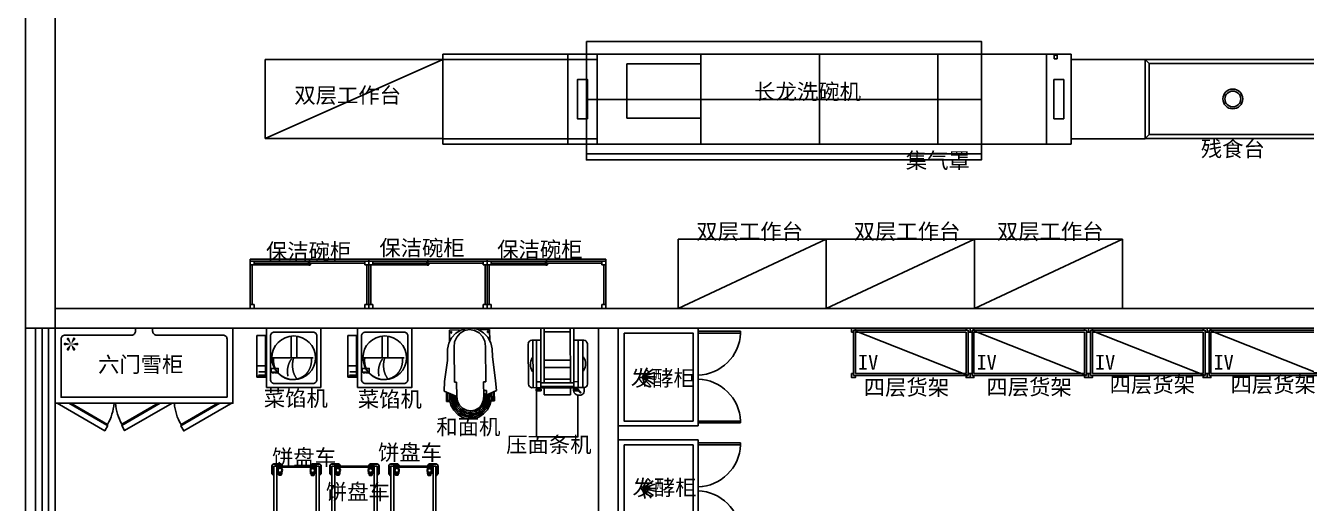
# Model space of a CAD drawing. Extents: x 1158414 to 1597620, y -840005 to -760676.
# Drawn here: x 1351562 to 1364532, y -795721 to -790883 of the extents above; entities that cross this region are included whole.
import ezdxf

# ---------------------------------------------------------------- set-up
doc = ezdxf.new("R2010")
doc.units = 0
doc.header["$LTSCALE"] = 1000
doc.linetypes.add('DIVIDE', pattern=[31.75, 12.7, -6.35, 0, -6.35, 0, -6.35])
for name, color, linetype in [('WALL', 6, 'Continuous'), ('WINDOW', 4, 'Continuous'), ('WS_厨房设备', 1, 'Continuous'), ('产品名称', 7, 'Continuous')]:
    doc.layers.add(name, color=color, linetype=linetype)
doc.styles.get("Standard").update_dxf_attribs({"font": '', "width": 0.8})
doc.styles.add('WMF-宋体1', font='')
doc.styles.get('Standard').set_extended_font_data('SimSun')
doc.styles.get('WMF-宋体1').set_extended_font_data('SimSun')

# ---------------------------------------------------------------- blocks, each defined once
blk = doc.blocks.new('*U107')
for p, q in [((20, 20), (20, 480)), ((20, 480), (1180, 480)), ((1180, 480), (1180, 20)), ((1180, 20), (20, 20))]:
    blk.add_line(p, q)
at = {"color": 252, "linetype": 'Continuous', "ltscale": 3}
blk.add_line((20, 480), (1180, 20), dxfattribs=at)
at = {"color": 252}
for p, q in [((40, 40), (40, 460)), ((40, 40), (40, 460)), ((40, 460), (1160, 460)), ((1160, 460), (1160, 40)), ((1160, 40), (40, 40))]:
    blk.add_line(p, q, dxfattribs=at)
for points in [[(40, 480), (40, 500), (0, 500), (0, 460), (20, 460)], [(1160, 480), (1160, 500), (1200, 500), (1200, 460), (1180, 460)], [(40, 20), (40, 0), (0, 0), (0, 40), (20, 40)], [(1160, 20), (1160, 0), (1200, 0), (1200, 40), (1180, 40)]]:
    blk.add_lwpolyline(points, dxfattribs=at)
blk.add_text('IV', height=150).set_placement((66, 80))
blk = doc.blocks.new('Custom_126')
at = {"color": 252}
for p, q in [((30, 809), (30, 1239)), ((50, 1239), (30, 1239)), ((50, 809), (50, 1239)), ((940, 809), (940, 1239)), ((940, 1239), (960, 1239)), ((960, 809), (960, 1239))]:
    blk.add_line(p, q, dxfattribs=at)
for p, q in [((0, 0), (0, 809)), ((990, 809), (0, 809)), ((990, 0), (990, 809)), ((990, -1), (0, 0))]:
    blk.add_line(p, q)
at = {"color": 253, "linetype": 'Continuous'}
for q in [(398, 275), (399, 335), (428, 359), (470, 376), (497, 379), (542, 371), (576, 353), (589, 295)]:
    blk.add_line((497, 248), q, dxfattribs=at)
at = {"color": 252}
blk.add_lwpolyline([(940, 60), (50, 60), (50, 759), (940, 759)], close=True, dxfattribs=at)
for centre, radius, start, end in [((29, 794), 446, 1.9767, 87.3532), ((959, 795), 445, 92.4921, 178.1781)]:
    blk.add_arc(centre, radius, start, end, dxfattribs=at)
blk = doc.blocks.new('CJT_2868')
at = {"color": 252}
for p, q in [((92, 811), (65, 759)), ((102, 798), (78, 749)), ((130, 854), (92, 811)), ((138, 839), (102, 798)), ((140, 820), (106, 775)), ((139, 795), (111, 749)), ((179, 885), (130, 854)), ((182, 869), (138, 839)), ((171, 804), (138, 766)), ((179, 831), (139, 795)), ((186, 852), (140, 820)), ((181, 793), (148, 868)), ((214, 830), (171, 804)), ((233, 902), (179, 885)), ((227, 851), (179, 831)), ((232, 885), (182, 869)), ((238, 870), (186, 852)), ((262, 839), (214, 830)), ((279, 854), (227, 851)), ((284, 887), (232, 885)), ((289, 903), (233, 902)), ((293, 869), (238, 870)), ((262, 822), (261, 905)), ((262, 822), (261, 905)), ((311, 831), (262, 839)), ((329, 841), (279, 854)), ((335, 874), (284, 887)), ((343, 888), (289, 903)), ((346, 851), (293, 869)), ((354, 808), (311, 831)), ((373, 813), (329, 841)), ((381, 848), (335, 874)), ((393, 858), (343, 888)), ((343, 795), (374, 871)), ((390, 818), (346, 851)), ((389, 770), (354, 808)), ((407, 772), (373, 813)), ((379, 756), (455, 780)), ((419, 810), (381, 848)), ((424, 773), (390, 818)), ((432, 816), (393, 858)), ((445, 762), (419, 810)), ((461, 764), (432, 816)), ((55, 723), (21, 722)), ((21, 722), (23, 626)), ((55, 721), (23, 721)), ((23, 721), (24, 627)), ((53, 711), (33, 711)), ((33, 711), (34, 632)), ((65, 759), (52, 700)), ((52, 700), (53, 640)), ((65, 746), (60, 735)), ((60, 735), (65, 726)), ((74, 750), (65, 746)), ((65, 726), (74, 722)), ((71, 723), (68, 646)), ((71, 739), (70, 735)), ((70, 735), (71, 733)), ((146, 751), (71, 774)), ((74, 740), (71, 739)), ((71, 733), (74, 732)), ((83, 746), (74, 750)), ((74, 750), (74, 750)), ((76, 739), (74, 740)), ((74, 740), (74, 740)), ((74, 732), (76, 733)), ((74, 722), (83, 726)), ((77, 735), (76, 739)), ((76, 733), (77, 735)), ((112, 646), (76, 723)), ((87, 735), (83, 746)), ((83, 726), (87, 735)), ((83, 726), (120, 651)), ((84, 707), (83, 654)), ((106, 775), (86, 720)), ((96, 680), (98, 660)), ((111, 749), (98, 696)), ((101, 617), (101, 666)), ((101, 666), (104, 666)), ((110, 667), (127, 667)), ((118, 720), (112, 668)), ((120, 651), (112, 646)), ((138, 766), (118, 720)), ((410, 724), (389, 770)), ((427, 721), (407, 772)), ((417, 672), (410, 724)), ((443, 717), (424, 773)), ((431, 666), (427, 721)), ((446, 659), (443, 717)), ((460, 708), (445, 762)), ((461, 653), (460, 708)), ((476, 707), (461, 764)), ((472, 729), (506, 729)), ((473, 727), (505, 728)), ((475, 717), (495, 717)), ((476, 646), (476, 707)), ((495, 717), (496, 638)), ((505, 728), (506, 634)), ((506, 729), (507, 633)), ((128, 617), (101, 617)), ((78, 28), (76, 22)), ((76, 22), (78, 16)), ((85, 30), (78, 28)), ((78, 16), (85, 13)), ((90, 28), (85, 30)), ((85, 30), (85, 30)), ((85, 13), (90, 16)), ((92, 22), (90, 28)), ((90, 16), (92, 22)), ((456, 33), (454, 28)), ((454, 28), (456, 22)), ((461, 35), (456, 33)), ((456, 22), (461, 19)), ((466, 33), (461, 35)), ((461, 35), (461, 35)), ((461, 19), (466, 22)), ((469, 28), (466, 33)), ((466, 22), (469, 28))]:
    blk.add_line(p, q, dxfattribs=at)
for p, q in [((182, 794), (152, 761)), ((219, 815), (182, 794)), ((262, 822), (219, 815)), ((304, 816), (262, 822)), ((343, 796), (304, 816)), ((374, 764), (343, 796)), ((105, 663), (0, 616)), ((127, 674), (110, 667)), ((134, 720), (127, 674)), ((130, 527), (127, 674)), ((127, 667), (128, 617)), ((152, 761), (134, 720)), ((394, 724), (374, 764)), ((402, 678), (394, 724)), ((402, 678), (405, 531)), ((402, 678), (530, 623)), ((0, 616), (11, 517)), ((130, 527), (107, 527)), ((107, 527), (110, 172)), ((405, 531), (427, 531)), ((427, 531), (430, 176)), ((525, 526), (496, 312)), ((530, 623), (525, 526)), ((11, 517), (42, 272)), ((42, 272), (43, 194)), ((496, 312), (497, 196)), ((43, 194), (59, 132)), ((59, 132), (89, 77)), ((110, 172), (119, 118)), ((425, 123), (430, 176)), ((455, 82), (483, 138)), ((483, 138), (497, 196)), ((68, 112), (70, -3)), ((89, 77), (132, 32)), ((119, 118), (141, 70)), ((132, 32), (184, 0)), ((141, 70), (177, 32)), ((169, -2), (169, 8)), ((177, 32), (223, 8)), ((184, 0), (243, -16)), ((223, 8), (273, 0)), ((273, 0), (323, 9)), ((303, -14), (361, 4)), ((323, 9), (368, 35)), ((361, 4), (412, 36)), ((368, 35), (403, 75)), ((377, 1), (377, 11)), ((477, 4), (377, 1)), ((403, 75), (425, 123)), ((412, 36), (455, 82)), ((475, 118), (477, 4)), ((70, -3), (169, -2)), ((243, -16), (303, -14))]:
    blk.add_line(p, q)
blk = doc.blocks.new('CJT_4216')
at = {"color": 252}
for p, q in [((641, 486), (569, 486)), ((632, 475), (569, 475)), ((629, 442), (569, 442)), ((495, 300), (79, 300)), ((641, 382), (569, 382))]:
    blk.add_line(p, q, dxfattribs=at)
for points in [[(550, 600), (0, 600), (0, 0), (550, 0)], [(560, 75), (647, 75), (647, 496), (560, 496)]]:
    blk.add_lwpolyline(points, close=True)
blk.add_lwpolyline([(470, 560), (80, 560, 0.414214), (40, 520), (40, 80, 0.414214), (80, 40), (470, 40, 0.414214), (510, 80), (510, 520, 0.414214)], format="xyb", close=True, dxfattribs=at)
blk.add_lwpolyline([(502, 408), (432, 408), (432, 447), (502, 447)], close=True, dxfattribs=at)
at = {"color": 1}
blk.add_lwpolyline([(439, 447), (439, 452), (462, 452), (462, 447)], dxfattribs=at)
at = {"color": 3}
blk.add_lwpolyline([(470, 447), (470, 452), (493, 452), (493, 447)], dxfattribs=at)
at = {"color": 252}
blk.add_lwpolyline([(302, 81), (302, 300), (244, 300), (244, 81)], dxfattribs=at)
blk.add_circle((275, 300), 221)
at = {"color": 252, "linetype": 'DIVIDE', "ltscale": 3}
for centre, radius, start, end in [((287, 329), 192, 351.2059, 188.7941), ((49, 377), 238, 341.1539, 36.304), ((128, 436), 210, 324.0628, 14.1854)]:
    blk.add_arc(centre, radius, start, end, dxfattribs=at)
blk = doc.blocks.new('CJT_4242')
at = {"color": 252}
for p, q in [((96, 1100), (516, 1100)), ((97, 677), (97, 1100)), ((517, 1100), (517, 634)), ((64, 651), (72, 658)), ((90, 625), (64, 651)), ((68, 677), (102, 677)), ((72, 658), (96, 633)), ((32, 602), (32, 642)), ((48, 120), (47, 602)), ((90, 616), (90, 633)), ((90, 633), (142, 633)), ((142, 616), (90, 616)), ((96, 120), (96, 602)), ((96, 541), (138, 542)), ((109, 616), (109, 602)), ((123, 616), (123, 602)), ((138, 642), (138, 633)), ((138, 616), (138, 602)), ((473, 590), (138, 590)), ((473, 554), (138, 554)), ((142, 633), (142, 616)), ((468, 617), (468, 634)), ((468, 634), (520, 634)), ((520, 617), (468, 617)), ((473, 542), (515, 542)), ((488, 617), (488, 602)), ((502, 617), (502, 602)), ((516, 121), (515, 603)), ((517, 617), (517, 603)), ((520, 634), (520, 617)), ((551, 603), (552, 121)), ((41, 430), (39, 427)), ((41, 434), (41, 430)), ((173, 518), (438, 518)), ((174, 397), (438, 398)), ((557, 437), (557, 441)), ((559, 434), (557, 437)), ((39, 296), (41, 293)), ((41, 293), (41, 289)), ((174, 325), (438, 325)), ((557, 299), (559, 302)), ((557, 296), (557, 299)), ((438, 37), (174, 37)), ((474, 1), (438, 1))]:
    blk.add_line(p, q, dxfattribs=at)
for p, q in [((173, 674), (438, 675)), ((173, 590), (173, 674)), ((438, 590), (438, 675)), ((0, 156), (0, 566)), ((138, 602), (32, 602)), ((36, 602), (173, 602)), ((517, 603), (138, 603)), ((138, 120), (138, 602)), ((175, 0), (173, 554)), ((438, 602), (564, 603)), ((438, 1), (438, 554)), ((473, 542), (473, 602)), ((474, 121), (473, 542)), ((599, 566), (600, 157)), ((138, 120), (36, 120)), ((138, 0), (138, 120)), ((175, 0), (138, 0)), ((564, 121), (474, 121)), ((474, 1), (474, 121))]:
    blk.add_line(p, q)
for centre, radius, start, end in [((74, 635), 42.2, 97.6459, 170.7402), ((96, 635), 42.2, 9.2598, 82.3541), ((144, 362), 124, 148.0958, 211.9042), ((447, 368), 130, 329.3851, 30.6149)]:
    blk.add_arc(centre, radius, start, end, dxfattribs=at)
for centre, radius, start, end in [((34, 568), 34.4, 93.9594, 182.7735), ((553, 558), 46.3, 10.0705, 76.7472), ((46, 166), 46.6, 191.9258, 258.0742), ((557, 164), 44.1, 279.7523, 350.2477)]:
    blk.add_arc(centre, radius, start, end)
blk = doc.blocks.new('snow')
at = {"lineweight": -3}
for points in [[(-59, 13, 1.234515), (-57, -14), (0, 0)], [(-18, 58, 1.234515), (-41, 43), (0, 0)], [(0, 0), (-41, -42, 1.234515), (-19, -57)], [(41, 44, 1.234515), (17, 57), (0, 0)], [(0, 0), (58, -13, 1.234515), (59, 14)], [(0, 0), (17, -57, 1.234515), (41, -44)]]:
    blk.add_hatch(color=5, dxfattribs=at).paths.add_polyline_path(points)
blk = doc.blocks.new('Custom_46')
at = {"color": 252, "lineweight": -3}
for points in [[(18, 760), (502, 1039), (532, 987), (138, 760)], [(1800, 752), (1301, 1040), (1271, 988), (1666, 760)], [(138, 760), (523, 983), (528, 974), (158, 760)], [(1183, 760), (703, 1037), (673, 985), (1063, 760)], [(1063, 760), (681, 980), (676, 971), (1043, 760)], [(1666, 760), (1279, 983), (1274, 975), (1646, 760)]]:
    blk.add_lwpolyline(points, dxfattribs=at)
blk.add_lwpolyline([(0, 760), (1800, 760), (1800, 0), (0, 0)], close=True)
at = {"color": 252}
blk.add_lwpolyline([(1740, 700), (1740, 110, -0.414214), (1700, 70), (1026, 70, 0.414214), (986, 30), (986, 0), (814, 0), (814, 30, 0.414214), (774, 70), (100, 70, -0.414214), (60, 110), (60, 700)], format="xyb", close=True, dxfattribs=at)
at = {"color": 252, "linetype": 'Continuous', "lineweight": -3, "ltscale": 5}
for centre, radius, start, end in [((128, 732), 468, 3.4332, 31.183), ((1073, 732), 464, 148.817, 176.5082), ((1675, 732), 469, 148.817, 176.5855)]:
    blk.add_arc(centre, radius, start, end, dxfattribs=at)
at = {"color": 252}
blk.add_blockref('snow', (160, 161), dxfattribs=at)
blk = doc.blocks.new('CJT_2657')
for p, q in [((1565, 914, 0), (0, 914, 0)), ((0, 914, 0), (0, 0, 0)), ((1265, 914, 0), (1265, 0, 0)), ((1565, 914, 0), (1565, 0, 0)), ((6365, 914, 0), (1565, 914, 0)), ((2615, 914, 0), (2615, 0, 0)), ((3815, 914, 0), (3815, 0, 0)), ((5015, 914, 0), (5015, 0, 0)), ((6115, 914, 0), (6115, 0, 0)), ((6365, 914, 0), (6365, 0, 0)), ((7115, 859, 0), (6365, 859, 0)), ((7115, 55, 0), (7115, 859, 0)), ((0, 0, 0), (1565, 0, 0)), ((1565, 0, 0), (6365, 0, 0)), ((7115, 55, 0), (6365, 55, 0))]:
    blk.add_line(p, q)
at = {"color": 252}
for p, q in [((1565, 859, 0), (0, 859, 0)), ((1865, 650, 0), (1865, 100, 0)), ((2615, 650, 0), (1865, 650, 0)), ((6290, 657, 0), (6190, 657, 0)), ((6190, 657, 0), (6190, 257, 0)), ((6290, 257, 0), (6290, 657, 0)), ((6190, 257, 0), (6290, 257, 0)), ((1565, 55, 0), (0, 55, 0)), ((1865, 100, 0), (2615, 100, 0)), ((6222, 50, 0), (6192, 50, 0)), ((6192, 50, 0), (6192, 13, 0)), ((6192, 13, 0), (6222, 13, 0)), ((6222, 13, 0), (6222, 50, 0))]:
    blk.add_line(p, q, dxfattribs=at)
at = {"color": 252, "elevation": 0}
blk.add_lwpolyline([(1465, 657), (1365, 657), (1365, 257), (1465, 257)], close=True, dxfattribs=at)
blk = doc.blocks.new('*U100')
at = {"color": 252}
for p, q in [((40, 760), (0, 800)), ((1800, 800), (1760, 760)), ((40, 760), (1760, 760)), ((40, 40), (40, 760)), ((40, 760), (40, 760)), ((1760, 760), (1760, 40)), ((40, 40), (0, 0)), ((1760, 40), (40, 40)), ((1760, 40), (1800, 0))]:
    blk.add_line(p, q, dxfattribs=at)
for p, q in [((0, 800), (1800, 800)), ((0, 0), (0, 800)), ((1800, 0), (1800, 800)), ((1800, 0), (0, 0))]:
    blk.add_line(p, q)
blk.add_circle((886, 400), 100)
blk.add_circle((886, 400), 80, dxfattribs=at)
blk = doc.blocks.new('Custom_44')
at = {"linetype": 'Continuous'}
for p, q in [((0, 0), (0, 500)), ((0, 500), (1200, 500)), ((1200, 500), (1200, 0)), ((1200, 0), (0, 0))]:
    blk.add_line(p, q, dxfattribs=at)
at = {"color": 252}
for p, q in [((0, 480), (40, 480)), ((0, 480), (1200, 480)), ((40, 440), (0, 440)), ((20, 40), (20, 440)), ((40, 480), (40, 440)), ((40, 478), (610, 478)), ((40, 478), (40, 460)), ((610, 460), (40, 460)), ((590, 440), (590, 458)), ((590, 458), (1160, 458)), ((1160, 440), (590, 440)), ((610, 478), (610, 460)), ((1160, 440), (1160, 480)), ((1200, 440), (1160, 440)), ((1180, 40), (1180, 440)), ((0, 40), (40, 40)), ((40, 0), (0, 0)), ((40, 40), (40, 0)), ((40, 20), (40, 38)), ((1160, 0), (1160, 40)), ((1160, 40), (1200, 40)), ((1160, 18), (1160, 0)), ((1200, 0), (1160, 0))]:
    blk.add_line(p, q, dxfattribs=at)
at = {"color": 2, "linetype": 'Continuous'}
blk.add_line((600, 500), (600, 430), dxfattribs=at)
at = {"color": 252, "linetype": 'Continuous'}
blk.add_line((1160, 458), (1160, 440), dxfattribs=at)
blk = doc.blocks.new('*U87')
at = {"color": 252, "linetype": 'DIVIDE', "ltscale": 3}
blk.add_line((0, 0), (1500, 700), dxfattribs=at)
at = {"linetype": 'Continuous'}
for p, q in [((0, 0), (0, 700)), ((0, 700), (1500, 700)), ((1500, 700), (1500, 0)), ((1500, 0), (0, 0))]:
    blk.add_line(p, q, dxfattribs=at)
blk = doc.blocks.new('*U34')
at = {"color": 252, "linetype": 'DIVIDE', "ltscale": 3}
blk.add_line((0, 0), (1800, 800), dxfattribs=at)
at = {"linetype": 'Continuous'}
for p, q in [((0, 0), (0, 800)), ((0, 800), (1800, 800)), ((1800, 800), (1800, 0)), ((1800, 0), (0, 0))]:
    blk.add_line(p, q, dxfattribs=at)
blk = doc.blocks.new('*U98')
at = {"color": 252}
for p, q in [((0, 613), (4000, 613)), ((0, 63), (4000, 63))]:
    blk.add_line(p, q, dxfattribs=at)
blk.add_lwpolyline([(0, 1200), (4000, 1200), (4000, 0), (0, 0)], close=True, dxfattribs=at)
blk = doc.blocks.new('脚轮')
h = blk.add_hatch(color=252)
h.dxf.hatch_style = 1
h.paths.add_polyline_path([(-11, -35), (-15, -35), (-15, -46), (-11, -50)])
h.paths.add_polyline_path([(15, -35), (11, -35), (11, -50), (15, -46)])
h.paths.add_polyline_path([(-11, 50), (-15, 46), (-15, 35), (-11, 35)])
h.paths.add_polyline_path([(15, 46), (11, 50), (11, 35), (15, 35)])
at = {"color": 252}
for p, q in [((-11, 50), (-11, 35)), ((-8, 50), (-8, 35)), ((-4, 50), (-4, 35)), ((0, 50), (0, 35)), ((0, 50), (0, 35)), ((4, 50), (4, 35)), ((8, 50), (8, 35)), ((11, 50), (11, 35)), ((-11, -50), (-11, -35)), ((-8, -35), (-8, -50)), ((-4, -35), (-4, -50)), ((0, -35), (0, -50)), ((0, -35), (0, -50)), ((4, -35), (4, -50)), ((8, -35), (8, -50)), ((11, -50), (11, -35))]:
    blk.add_line(p, q, dxfattribs=at)
for points in [[(-20, 15), (-20, 33), (-18, 35), (18, 35), (20, 33), (20, 15)], [(-15, 35), (-15, 46), (-11, 50), (11, 50), (15, 46), (15, 35)], [(20, -15), (20, -33), (18, -35), (-18, -35), (-20, -33), (-20, -15)], [(15, -35), (15, -46), (11, -50), (-11, -50), (-15, -46), (-15, -35)]]:
    blk.add_lwpolyline(points, dxfattribs=at)
for radius in [25, 19.6]:
    blk.add_circle((0, 0), radius, dxfattribs=at)
blk = doc.blocks.new('CJT_4185')
at = {"color": 252}
for p, q in [((1, 685), (0, 682)), ((0, 682), (0, 679)), ((0, 679), (0, 600)), ((2, 688), (1, 685)), ((4, 691), (2, 688)), ((4, 685), (3, 682)), ((3, 682), (3, 679)), ((3, 679), (3, 601)), ((6, 694), (4, 691)), ((5, 688), (4, 685)), ((7, 691), (5, 688)), ((8, 696), (6, 694)), ((9, 693), (7, 691)), ((11, 698), (8, 696)), ((11, 695), (9, 693)), ((14, 699), (11, 698)), ((14, 696), (11, 695)), ((17, 700), (14, 699)), ((17, 697), (14, 696)), ((20, 700), (17, 700)), ((20, 697), (17, 697)), ((94, 700), (20, 700)), ((93, 697), (20, 697)), ((449, 667), (51, 667)), ((51, 667), (51, 49)), ((94, 697), (93, 697)), ((95, 699), (94, 700)), ((111, 679), (94, 697)), ((115, 679), (95, 699)), ((385, 679), (405, 699)), ((385, 679), (389, 679)), ((389, 679), (406, 697)), ((406, 700), (405, 700)), ((405, 700), (405, 699)), ((406, 700), (480, 700)), ((407, 697), (406, 697)), ((407, 697), (480, 697)), ((449, 667), (449, 49)), ((483, 700), (480, 700)), ((483, 697), (480, 697)), ((486, 699), (483, 700)), ((486, 696), (483, 697)), ((489, 698), (486, 699)), ((489, 695), (486, 696)), ((492, 696), (489, 698)), ((491, 693), (489, 695)), ((493, 691), (491, 693)), ((494, 694), (492, 696)), ((495, 688), (493, 691)), ((496, 691), (494, 694)), ((496, 685), (495, 688)), ((498, 688), (496, 691)), ((497, 682), (496, 685)), ((497, 679), (497, 682)), ((497, 679), (497, 601)), ((499, 685), (498, 688)), ((500, 682), (499, 685)), ((500, 679), (500, 682)), ((500, 679), (500, 600)), ((0, 600), (1, 599)), ((20, 578), (1, 599)), ((3, 601), (3, 600)), ((20, 582), (3, 600)), ((20, 582), (20, 578)), ((480, 582), (497, 600)), ((480, 578), (499, 599)), ((480, 582), (480, 578)), ((497, 600), (497, 601)), ((499, 599), (500, 600)), ((500, 600), (500, 600)), ((1, 101), (0, 100)), ((0, 21), (0, 100)), ((0, 100), (0, 100)), ((0, 21), (0, 18)), ((0, 18), (1, 15)), ((20, 122), (1, 101)), ((1, 15), (2, 12)), ((2, 12), (4, 9)), ((20, 118), (3, 100)), ((3, 100), (3, 99)), ((3, 21), (3, 99)), ((3, 21), (3, 18)), ((3, 18), (4, 15)), ((4, 15), (5, 12)), ((4, 9), (6, 6)), ((5, 12), (7, 9)), ((6, 6), (8, 4)), ((7, 9), (9, 7)), ((8, 4), (11, 2)), ((9, 7), (11, 5)), ((11, 5), (14, 4)), ((11, 2), (14, 1)), ((14, 4), (17, 3)), ((14, 1), (17, 0)), ((17, 3), (20, 3)), ((17, 0), (20, 0)), ((93, 3), (20, 3)), ((94, 0), (20, 0)), ((51, 49), (449, 49)), ((93, 3), (94, 3)), ((111, 21), (94, 3)), ((94, 0), (95, 0)), ((115, 21), (95, 1)), ((95, 0), (95, 1)), ((385, 21), (405, 1)), ((389, 21), (406, 3)), ((405, 1), (405, 0)), ((405, 0), (406, 0)), ((406, 3), (407, 3)), ((406, 0), (480, 0)), ((407, 3), (480, 3)), ((480, 122), (499, 101)), ((480, 118), (497, 100)), ((480, 3), (483, 3)), ((480, 0), (483, 0)), ((483, 3), (486, 4)), ((483, 0), (486, 1)), ((486, 4), (489, 5)), ((486, 1), (489, 2)), ((489, 5), (491, 7)), ((489, 2), (492, 4)), ((491, 7), (493, 9)), ((492, 4), (494, 6)), ((493, 9), (495, 12)), ((494, 6), (496, 9)), ((495, 12), (496, 15)), ((496, 15), (497, 18)), ((496, 9), (498, 12)), ((497, 99), (497, 100)), ((497, 21), (497, 99)), ((497, 18), (497, 21)), ((498, 12), (499, 15)), ((500, 100), (499, 101)), ((499, 15), (500, 18)), ((500, 21), (500, 100)), ((500, 18), (500, 21))]:
    blk.add_line(p, q, dxfattribs=at)
for p, q in [((15, 662), (15, 619)), ((15, 662), (17, 660)), ((17, 660), (17, 617)), ((21, 679), (20, 679)), ((20, 679), (20, 678)), ((20, 678), (20, 582)), ((111, 679), (21, 679)), ((479, 678), (21, 678)), ((21, 678), (21, 22)), ((48, 682), (46, 684)), ((86, 684), (46, 684)), ((88, 682), (48, 682)), ((88, 682), (86, 684)), ((115, 679), (111, 679)), ((389, 679), (479, 679)), ((412, 682), (414, 684)), ((452, 682), (412, 682)), ((414, 684), (454, 684)), ((454, 684), (452, 682)), ((480, 679), (479, 679)), ((479, 22), (479, 678)), ((480, 678), (480, 679)), ((480, 678), (480, 582)), ((485, 662), (483, 660)), ((483, 660), (483, 617)), ((485, 619), (485, 662)), ((15, 619), (17, 617)), ((483, 617), (485, 619)), ((17, 83), (15, 81)), ((15, 81), (15, 38)), ((15, 38), (17, 40)), ((17, 40), (17, 83)), ((20, 22), (20, 118)), ((20, 22), (20, 21)), ((20, 21), (21, 21)), ((21, 22), (479, 22)), ((21, 22), (21, 22)), ((111, 21), (21, 21)), ((46, 16), (48, 18)), ((86, 16), (46, 16)), ((48, 18), (88, 18)), ((88, 18), (86, 16)), ((389, 21), (479, 21)), ((412, 18), (414, 16)), ((412, 18), (452, 18)), ((414, 16), (454, 16)), ((452, 18), (454, 16)), ((479, 21), (480, 21)), ((480, 22), (480, 118)), ((480, 21), (480, 22)), ((485, 81), (483, 83)), ((483, 40), (483, 83)), ((485, 38), (483, 40)), ((485, 38), (485, 81))]:
    blk.add_line(p, q)
at = {"color": 1}
for p, q in [((20, 118), (20, 122)), ((115, 21), (111, 21)), ((385, 21), (389, 21)), ((480, 118), (480, 122))]:
    blk.add_line(p, q, dxfattribs=at)
at = {"color": 252}
for p in [(82, 636), (413, 634)]:
    blk.add_blockref('脚轮', p, dxfattribs=at)
at = {"color": 252, "rotation": 315}
for p in [(81, 80), (413, 79)]:
    blk.add_blockref('脚轮', p, dxfattribs=at)
blk = doc.blocks.new('$TCHSYS$WIN2D')
for p, q in [((-0.5, 0.5), (0.5, 0.5)), ((-0.5, 0.5), (-0.5, -0.5)), ((0.5, 0.5), (0.5, -0.5)), ((0.5, 0.1667), (-0.5, 0.1667)), ((0.5, -0.1667), (-0.5, -0.1667)), ((-0.5, -0.5), (0.5, -0.5))]:
    blk.add_line(p, q)

msp = doc.modelspace()

# ---------------------------------------------------------------- linework, layer by layer
msp.add_lwpolyline([(1351561.8, -813296.7), (1351561.8, -789346.7)])
at = {"layer": 'WALL'}
for p, q in [((1351561.8, -789896.3), (1351561.8, -793946.7)), ((1351861.8, -793946.7), (1351861.8, -789896.3)), ((1364811.8, -793746.7), (1351861.8, -793746.7)), ((1351561.8, -793946.7), (1351661.8, -793946.7)), ((1351661.8, -793946.7), (1351861.8, -793946.7)), ((1351861.8, -793946.7), (1364811.8, -793946.7)), ((1357361.8, -798927.1), (1357361.8, -793946.7)), ((1357561.8, -798927.1), (1357561.8, -793946.7))]:
    msp.add_line(p, q, dxfattribs=at)

# ---------------------------------------------------------------- block references
at = {"layer": 'WINDOW', "xscale": -3100, "yscale": -200, "zscale": -3100, "rotation": 90.00000000000173}
msp.add_blockref('$TCHSYS$WIN2D', (1351761.8, -795496.7), dxfattribs=at)
at = {"layer": 'WS_厨房设备'}
for name, p in [('*U98', (1357241.7, -792242.8)), ('*U87', (1358170.3, -793746.7)), ('*U87', (1359670.3, -793746.7)), ('*U87', (1361170.3, -793746.7)), ('*U107', (1359926.1, -794446.7)), ('*U107', (1361126.1, -794446.7)), ('*U107', (1362326.1, -794446.7)), ('*U107', (1363526.1, -794446.7)), ('CJT_4185', (1354055.5, -796021.6)), ('CJT_4185', (1354642, -796021.6)), ('CJT_4185', (1355238.7, -796021.6))]:
    msp.add_blockref(name, p, dxfattribs=at)
at = {"layer": 'WS_厨房设备', "xscale": -1}
for name, p, rotation in [('CJT_2657', (1355786.2, -791170.3, 0), 180), ('*U100', (1362901.2, -791225.3), 180), ('Custom_46', (1351861.8, -793946.7), 180), ('Custom_126', (1357562.4, -794936.7), 270), ('Custom_126', (1357562.4, -796068.7), 270)]:
    msp.add_blockref(name, p, dxfattribs=dict(at, rotation=rotation))
at = {"layer": 'WS_厨房设备', "rotation": 180}
for name, p in [('*U34', (1355786.2, -791227.3)), ('CJT_4216', (1354551.5, -793946.7)), ('CJT_4216', (1355473.5, -793946.7)), ('CJT_2868', (1356330.5, -793961.7)), ('CJT_4242', (1357251.9, -793946.7))]:
    msp.add_blockref(name, p, dxfattribs=at)
at = {"layer": 'WS_厨房设备', "xscale": -1}
for p in [(1355036.5, -793746.7), (1356236.5, -793746.7), (1357436.5, -793746.7)]:
    msp.add_blockref('Custom_44', p, dxfattribs=at)

# ---------------------------------------------------------------- texts
at = {"layer": '产品名称', "color": 7, "lineweight": 0, "style": 'WMF-宋体1'}
for s, p in [('长龙洗碗机', (1358940.8, -791630.3)), ('双层工作台', (1354283.1, -791667.2)), ('残食台', (1363462.9, -792209.4)), ('集气罩', (1360475.8, -792328.1)), ('双层工作台', (1358353.3, -793046.7)), ('双层工作台', (1359947.8, -793046.7)), ('双层工作台', (1361397.5, -793046.7)), ('保洁碗柜', (1353995.7, -793246.7)), ('保洁碗柜', (1355144.1, -793213)), ('保洁碗柜', (1356337.4, -793229.8)), ('六门雪柜', (1352295.2, -794393.2)), ('发酵柜', (1357690.9, -794532.8)), ('四层货架', (1362539.9, -794596.9)), ('四层货架', (1363763.3, -794596.9)), ('菜馅机', (1353974.1, -794736.9)), ('菜馅机', (1354925.9, -794745.4)), ('四层货架', (1360049.4, -794624.7)), ('四层货架', (1361291.7, -794621.6)), ('和面机', (1355721.4, -795024.6)), ('压面条机', (1356428.2, -795205.1)), ('饼盘车', (1354057.5, -795333.6)), ('饼盘车', (1355130.1, -795283.9)), ('发酵柜', (1357708, -795640.9)), ('饼盘车', (1354601.9, -795682.9))]:
    msp.add_text(s, height=158.49, dxfattribs=at).set_placement(p)

doc.saveas('drawing.dxf')
